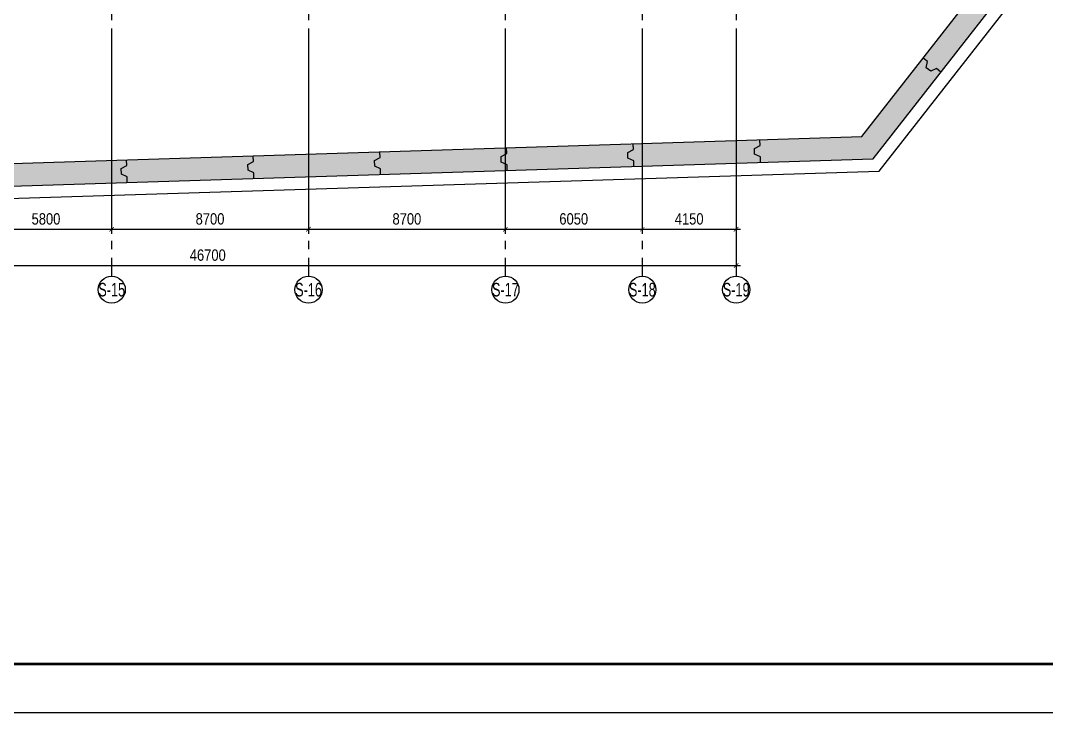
# Model space of a CAD drawing. Header units: millimetres. Extents: x -1534340 to 1713810, y -1348191 to 1114081.
# Drawn here: x 741756 to 787098, y -532110 to -501530 of the extents above; entities that cross this region are included whole.
import ezdxf
from ezdxf.enums import TextEntityAlignment as Align
from ezdxf.xclip import XClip

# ---------------------------------------------------------------- set-up
doc = ezdxf.new("R2010")
doc.units = ezdxf.units.MM
doc.header["$LTSCALE"] = 100
doc.header["$XCLIPFRAME"] = 0
doc.header["$PDMODE"] = 32
doc.header["$PDSIZE"] = 2.5
doc.linetypes.add('CENTER2', pattern=[1.125, 0.75, -0.125, 0.125, -0.125])
doc.linetypes.add('Xref_ST_MBDV Cot vach 30.7.2022$0$DASHDOT', pattern=[1, 0.5, -0.25, 0, -0.25])
for name, color, linetype in [('ccu11-Dim', 8, 'Continuous'), ('ccu12-Truc', 13, 'CENTER2'), ('KT-Dim', 8, 'Continuous'), ('Xref_ST_MBDV Cot vach 30.7.2022$0$Xref_ST_MBDV Cot vach 30.7.2022|Xref_ST_MBDV Cot vach 30.7.2022|Xref_ST_MBDV Cot vach 30.7.2022|Xref_ST_MBDV Cot vach 30.7.2022|A-CORE-OTLN', 2, 'Continuous'), ('Xref_ST_MBDV Cot vach 30.7.2022$0$Xref_ST_MBDV Cot vach 30.7.2022|Xref_ST_MBDV Cot vach 30.7.2022|Xref_ST_MBDV Cot vach 30.7.2022|Xref_ST_MBDV Cot vach 30.7.2022|A-WALL-PATT', 251, 'Continuous'), ('Xref_ST_MBDV Cot vach 30.7.2022$0$Xref_ST_MBDV Cot vach 30.7.2022|Xref_ST_MBDV Cot vach 30.7.2022|Xref_ST_MBDV Cot vach 30.7.2022|Xref_ST_MBDV Cot vach 30.7.2022|ccu12-Thay', 7, 'Continuous'), ('Xref_ST_MBDV Cot vach 30.7.2022$0$Xref_ST_MBDV Cot vach 30.7.2022|Xref_ST_MBDV Cot vach 30.7.2022|Xref_ST_MBDV Cot vach 30.7.2022|Xref_ST_MBDV Cot vach 30.7.2022|Site_plot line', 1, 'Xref_ST_MBDV Cot vach 30.7.2022$0$DASHDOT'), ('Xref_ST_MBDV Cot vach 30.7.2022|Xref_ST_MBDV Cot vach 30.7.2022|Xref_ST_MBDV Cot vach 30.7.2022|Xref_ST_MBDV Cot vach 30.7.2022|A-GRID-SYM', 50, 'Continuous')]:
    doc.layers.add(name, color=color, linetype=linetype)
doc.layers.add('KT-Net thay', color=7, linetype='Continuous', lineweight=15)
doc.styles.add('Arial Narrow', font='ARIALN.TTF')
doc.styles.add('HBA-Text', font='GOTHIC.TTF')
doc.dimstyles.new('ccu12-200', dxfattribs={"dimscale": 200, "dimtxt": 2.5, "dimasz": 1, "dimexe": 1, "dimexo": 2, "dimgap": 1, "dimtad": 1, "dimdec": 0, "dimrnd": 5, "dimdsep": 46, "dimtxsty": 'Arial Narrow', "dimblk": 'ARCHTICK', "dimcen": -1, "dimdle": 1, "dimclrd": 256, "dimclre": 256, "dimclrt": 3, "dimadec": 0, "dimazin": 2, "dimtfac": 0.1, "dimtdec": 0, "dimtmove": 0, "dimatfit": 1, "dimldrblk": 'ARCHTICK', "dimfxl": 1, "dimtvp": 0.833333, "dimtolj": 1, "dimtzin": 12, "dimarcsym": 0})

# ---------------------------------------------------------------- blocks, each defined once
blk = doc.blocks.new('Khung ten_A1', base_point=(-3406704, 253379))
at = {"layer": 'Defpoints', "color": 1}
blk.add_lwpolyline([(84100, 0), (84100, 59471), (0, 59471), (0, 0)], close=True, dxfattribs=at)
at = {"layer": 'KT-Net thay', "const_width": 60}
blk.add_lwpolyline([(2700, 1071), (83100, 1071), (83100, 58471), (2700, 58471)], close=True, dxfattribs=at)
blk = doc.blocks.new('Xref_ST_MBDV Cot vach 30.7.2022$0$Tuong Vay01-flat-1')
at = {"layer": 'Xref_ST_MBDV Cot vach 30.7.2022$0$Xref_ST_MBDV Cot vach 30.7.2022|Xref_ST_MBDV Cot vach 30.7.2022|Xref_ST_MBDV Cot vach 30.7.2022|Xref_ST_MBDV Cot vach 30.7.2022|A-WALL-PATT'}
h = blk.add_hatch(dxfattribs=at)
h.set_pattern_fill('ACET-2D-VATLIEU04', color=256, scale=50, pattern_type=2)
h.set_pattern_definition([(50, (-11139561.84, -1407213.45), (-225.902474, 189.5546825), [37.5, -412.5]), (355, (-11139561.84, -1407213.45), (32.127212, 367.215716), [30, -330]), (100.4514, (-11139531.95, -1407216.06), (-341.231527, -62.944187), [31.870095, -350.571056]), (46.1842, (-11139561.84, -1407113.45), (-319.180497, 306.252097), [56.25, -618.75]), (96.6356, (-11139517.37, -1407120.34), (-516.995922, -60.144022), [47.805144, -525.8565]), (351.1842, (-11139561.84, -1407113.45), (84.740774, 546.39543), [45, -495]), (21, (-11139511.84, -1407138.45), (-105.680822, 275.3079534), [37.5, -412.5]), (326, (-11139511.84, -1407138.45), (206.128805, 305.59852), [30, -330]), (71.4514, (-11139486.97, -1407155.22), (-328.963765, 110.380101), [31.870095, -350.571056]), (37.5, (-11139561.84, -1407213.45), (-78.1345294, 101.8269012), [0, -326, 0, -335, 0, -331.25]), (7.5, (-11139561.84, -1407213.45), (-23.2793464, 176.824191), [0, -191, 0, -318.5, 0, -126.25]), (327.5, (-11139673.34, -1407213.45), (71.9444175, 112.9301145), [0, -125, 0, -390, 0, -517.5000003]), (317.5, (-11139723.34, -1407213.45), (158.0205496, 172.449169), [0, -162.5, 0, -259, 0, -367.5]), (45, (-11139561.84, -1407213.45), (-150.260191, 150.260191), []), (45, (-11139561.84, -1407152.2), (-150.260191, 150.260191), [])])
h.paths.add_polyline_path([(-82665, -118500), (-81837, -121132), (-80903, -123728), (-79863, -126284), (-78720, -128795), (-77475, -131258), (-76131, -133667), (-74689, -136020), (-73153, -138312), (-71525, -140539), (-69807, -142699), (-68002, -144786), (-66114, -146798), (-64145, -148731), (-62100, -150582), (-59980, -152349), (-57790, -154027), (-55533, -155614), (-53213, -157109), (-50835, -158507), (-48401, -159807), (-45916, -161007), (-43385, -162104), (-40811, -163097), (-38198, -163985), (-35551, -164765), (-32875, -165436), (-30174, -165998), (-27451, -166448), (-24702, -166789), (-4397, -168938), (36420, -167648), (41836, -160719), (12445, -24368), (8473, -9249), (-4719, -5521), (-10557, -9947), (-34021, -27848), (-39777, -32009), (-41249, -35294), (-45787, -38574), (-49368, -38942), (-57644, -44924), (-59845, -46601), (-61969, -48362), (-64020, -50208), (-65993, -52137), (-67887, -54144), (-69696, -56226), (-71420, -58381), (-73054, -60604), (-74596, -62892), (-76043, -65242), (-77394, -67648), (-78645, -70107), (-79794, -72615), (-80841, -75168), (-81782, -77762), (-82617, -80392), (-83343, -83054), (-83961, -85743), (-84468, -88455), (-84865, -91186), (-85149, -93930), (-85321, -96684), (-85381, -99530), (-85329, -102201), (-85163, -104955), (-84886, -107701), (-84496, -110432), (-83996, -113146), (-83385, -115836)], flags=16)
h.paths.add_polyline_path([(-83625, -118781), (-82785, -121452), (-81837, -124086), (-80781, -126680), (-79621, -129228), (-78358, -131727), (-76994, -134172), (-75531, -136560), (-73973, -138886), (-72320, -141146), (-70577, -143337), (-68746, -145455), (-66829, -147497), (-64832, -149459), (-62755, -151337), (-60604, -153130), (-58382, -154833), (-56092, -156444), (-53738, -157960), (-51324, -159379), (-48854, -160699), (-46333, -161916), (-43764, -163030), (-41151, -164038), (-38500, -164938), (-35814, -165730), (-33098, -166411), (-30357, -166981), (-27595, -167438), (-24816, -167783), (-4434, -169940), (36920, -168633), (42913, -160966), (13418, -24135), (9295, -8442), (-4926, -4424), (-11163, -9151), (-34617, -27045), (-40580, -31355), (-42052, -34640), (-46156, -37607), (-49737, -37975), (-58240, -44121), (-60467, -45819), (-62623, -47605), (-64704, -49479), (-66707, -51435), (-68628, -53472), (-70465, -55586), (-72214, -57772), (-73872, -60029), (-75437, -62350), (-76905, -64734), (-78276, -67176), (-79545, -69672), (-80712, -72217), (-81774, -74808), (-82729, -77440), (-83576, -80109), (-84314, -82810), (-84940, -85539), (-85455, -88291), (-85857, -91062), (-86146, -93847), (-86321, -96642), (-86382, -99529), (-86328, -102241), (-86160, -105036), (-85879, -107821), (-85484, -110593), (-84976, -113347), (-84356, -116078)])
at = {"layer": 'Xref_ST_MBDV Cot vach 30.7.2022$0$Xref_ST_MBDV Cot vach 30.7.2022|Xref_ST_MBDV Cot vach 30.7.2022|Xref_ST_MBDV Cot vach 30.7.2022|Xref_ST_MBDV Cot vach 30.7.2022|A-CORE-OTLN', "color": 6}
for points in [[(-4434, -169940), (36920, -168633), (42913, -160966), (13418, -24135)], [(-4397, -168938), (36420, -167648), (41836, -160719), (12445, -24368)]]:
    blk.add_lwpolyline(points, dxfattribs=at)
at = {"layer": 'Xref_ST_MBDV Cot vach 30.7.2022$0$Xref_ST_MBDV Cot vach 30.7.2022|Xref_ST_MBDV Cot vach 30.7.2022|Xref_ST_MBDV Cot vach 30.7.2022|Xref_ST_MBDV Cot vach 30.7.2022|ccu12-Thay', "ltscale": 10}
for points in [[(39916, -164799), (39719, -164645), (39467, -164765), (39270, -164611), (39325, -164337), (39128, -164183)], [(20754, -169144), (20746, -168894), (20492, -168777), (20484, -168527), (20730, -168394), (20722, -168144)], [(26351, -168967), (26343, -168717), (26089, -168600), (26081, -168350), (26327, -168217), (26319, -167967)], [(31948, -168790), (31940, -168540), (31686, -168423), (31678, -168173), (31924, -168040), (31917, -167791)], [(9559, -169498), (9551, -169248), (9297, -169131), (9289, -168881), (9536, -168748), (9528, -168498)], [(15156, -169321), (15149, -169071), (14895, -168954), (14887, -168704), (15133, -168571), (15125, -168321)], [(3962, -169675), (3954, -169425), (3700, -169308), (3692, -169058), (3938, -168925), (3930, -168675)]]:
    blk.add_lwpolyline(points, dxfattribs=at)
at = {"layer": 'Xref_ST_MBDV Cot vach 30.7.2022$0$Xref_ST_MBDV Cot vach 30.7.2022|Xref_ST_MBDV Cot vach 30.7.2022|Xref_ST_MBDV Cot vach 30.7.2022|Xref_ST_MBDV Cot vach 30.7.2022|Site_plot line', "ltscale": 5000}
for p, q in [((37194, -169175), (43505, -161101)), ((-4454, -170491), (37194, -169175))]:
    blk.add_line(p, q, dxfattribs=at)
blk = doc.blocks.new('GRID-SYM-flat-73')
at = {"layer": 'Xref_ST_MBDV Cot vach 30.7.2022|Xref_ST_MBDV Cot vach 30.7.2022|Xref_ST_MBDV Cot vach 30.7.2022|Xref_ST_MBDV Cot vach 30.7.2022|A-GRID-SYM'}
blk.add_circle((0, 0, 0), 900, dxfattribs=at)
at = {"layer": 'Xref_ST_MBDV Cot vach 30.7.2022|Xref_ST_MBDV Cot vach 30.7.2022|Xref_ST_MBDV Cot vach 30.7.2022|Xref_ST_MBDV Cot vach 30.7.2022|A-GRID-SYM', "style": 'HBA-Text'}
blk.add_attdef('GRID', text='', height=900, rotation=359.63025, dxfattribs=at).set_placement((0, 0, 0), align=Align.MIDDLE_CENTER)
blk = doc.blocks.new('_ARCHTICK')
at = {"color": 0, "linetype": 'ByBlock', "const_width": 0.15}
blk.add_lwpolyline([(-0.5, -0.5), (0.5, 0.5)], dxfattribs=at)
blk = doc.blocks.new('*D1147')
at = {"layer": 'Defpoints', "color": 0, "transparency": 16777216}
for p in [(362499, -94047), (409199, -94047), (409199, -103941)]:
    blk.add_point(p, dxfattribs=at)
at = {"layer": 'KT-Dim', "lineweight": -2, "transparency": 16777216}
for p, q in [((362499, -94447), (362499, -104141)), ((409199, -94447), (409199, -104141)), ((362299, -103941), (409399, -103941))]:
    blk.add_line(p, q, dxfattribs=at)
at = {"layer": 'KT-Dim', "lineweight": -2, "transparency": 16777216, "xscale": 200, "yscale": 200, "zscale": 200, "rotation": 180}
blk.add_blockref('_ARCHTICK', (362499, -103941), dxfattribs=at)
at = {"layer": 'KT-Dim', "lineweight": -2, "transparency": 16777216, "xscale": 200, "yscale": 200, "zscale": 200}
blk.add_blockref('_ARCHTICK', (409199, -103941), dxfattribs=at)
at = {"layer": 'KT-Dim', "color": 3, "transparency": 16777216, "insert": (385849, -103485), "char_height": 500, "attachment_point": 5, "style": 'Arial Narrow'}
blk.add_mtext('\\A1;46700', dxfattribs=at)
blk = doc.blocks.new('*D1132')
at = {"layer": 'Defpoints', "color": 0, "transparency": 16777216}
for p in [(375799, -94047), (381599, -94047), (381599, -102341)]:
    blk.add_point(p, dxfattribs=at)
at = {"layer": 'KT-Dim', "lineweight": -2, "transparency": 16777216}
for p, q in [((375799, -94447), (375799, -102541)), ((381599, -94447), (381599, -102541)), ((375599, -102341), (381799, -102341))]:
    blk.add_line(p, q, dxfattribs=at)
at = {"layer": 'KT-Dim', "lineweight": -2, "transparency": 16777216, "xscale": 200, "yscale": 200, "zscale": 200, "rotation": 180}
blk.add_blockref('_ARCHTICK', (375799, -102341), dxfattribs=at)
at = {"layer": 'KT-Dim', "lineweight": -2, "transparency": 16777216, "xscale": 200, "yscale": 200, "zscale": 200}
blk.add_blockref('_ARCHTICK', (381599, -102341), dxfattribs=at)
at = {"layer": 'KT-Dim', "color": 3, "transparency": 16777216, "insert": (378699, -101885), "char_height": 500, "attachment_point": 5, "style": 'Arial Narrow'}
blk.add_mtext('\\A1;5800', dxfattribs=at)
blk = doc.blocks.new('*D1133')
at = {"layer": 'Defpoints', "color": 0, "transparency": 16777216}
for p in [(381599, -94047), (390299, -94047), (390299, -102341)]:
    blk.add_point(p, dxfattribs=at)
at = {"layer": 'KT-Dim', "lineweight": -2, "transparency": 16777216}
for p, q in [((381599, -94447), (381599, -102541)), ((390299, -94447), (390299, -102541)), ((381399, -102341), (390499, -102341))]:
    blk.add_line(p, q, dxfattribs=at)
at = {"layer": 'KT-Dim', "lineweight": -2, "transparency": 16777216, "xscale": 200, "yscale": 200, "zscale": 200, "rotation": 180}
blk.add_blockref('_ARCHTICK', (381599, -102341), dxfattribs=at)
at = {"layer": 'KT-Dim', "lineweight": -2, "transparency": 16777216, "xscale": 200, "yscale": 200, "zscale": 200}
blk.add_blockref('_ARCHTICK', (390299, -102341), dxfattribs=at)
at = {"layer": 'KT-Dim', "color": 3, "transparency": 16777216, "insert": (385949, -101885), "char_height": 500, "attachment_point": 5, "style": 'Arial Narrow'}
blk.add_mtext('\\A1;8700', dxfattribs=at)
blk = doc.blocks.new('*D1134')
at = {"layer": 'Defpoints', "color": 0, "transparency": 16777216}
for p in [(390299, -94047), (398999, -94047), (398999, -102341)]:
    blk.add_point(p, dxfattribs=at)
at = {"layer": 'KT-Dim', "lineweight": -2, "transparency": 16777216}
for p, q in [((390299, -94447), (390299, -102541)), ((398999, -94447), (398999, -102541)), ((390099, -102341), (399199, -102341))]:
    blk.add_line(p, q, dxfattribs=at)
at = {"layer": 'KT-Dim', "lineweight": -2, "transparency": 16777216, "xscale": 200, "yscale": 200, "zscale": 200, "rotation": 180}
blk.add_blockref('_ARCHTICK', (390299, -102341), dxfattribs=at)
at = {"layer": 'KT-Dim', "lineweight": -2, "transparency": 16777216, "xscale": 200, "yscale": 200, "zscale": 200}
blk.add_blockref('_ARCHTICK', (398999, -102341), dxfattribs=at)
at = {"layer": 'KT-Dim', "color": 3, "transparency": 16777216, "insert": (394649, -101885), "char_height": 500, "attachment_point": 5, "style": 'Arial Narrow'}
blk.add_mtext('\\A1;8700', dxfattribs=at)
blk = doc.blocks.new('*D1135')
at = {"layer": 'Defpoints', "color": 0, "transparency": 16777216}
for p in [(398999, -94047), (405049, -94095), (405049, -102341)]:
    blk.add_point(p, dxfattribs=at)
at = {"layer": 'KT-Dim', "lineweight": -2, "transparency": 16777216}
for p, q in [((398999, -94447), (398999, -102541)), ((405049, -94495), (405049, -102541)), ((398799, -102341), (405249, -102341))]:
    blk.add_line(p, q, dxfattribs=at)
at = {"layer": 'KT-Dim', "lineweight": -2, "transparency": 16777216, "xscale": 200, "yscale": 200, "zscale": 200, "rotation": 180}
blk.add_blockref('_ARCHTICK', (398999, -102341), dxfattribs=at)
at = {"layer": 'KT-Dim', "lineweight": -2, "transparency": 16777216, "xscale": 200, "yscale": 200, "zscale": 200}
blk.add_blockref('_ARCHTICK', (405049, -102341), dxfattribs=at)
at = {"layer": 'KT-Dim', "color": 3, "transparency": 16777216, "insert": (402024, -101885), "char_height": 500, "attachment_point": 5, "style": 'Arial Narrow'}
blk.add_mtext('\\A1;6050', dxfattribs=at)
blk = doc.blocks.new('*D1136')
at = {"layer": 'Defpoints', "color": 0, "transparency": 16777216}
for p in [(405049, -94095), (409199, -94095), (409199, -102341)]:
    blk.add_point(p, dxfattribs=at)
at = {"layer": 'KT-Dim', "lineweight": -2, "transparency": 16777216}
for p, q in [((405049, -94495), (405049, -102541)), ((409199, -94495), (409199, -102541)), ((404849, -102341), (409399, -102341))]:
    blk.add_line(p, q, dxfattribs=at)
at = {"layer": 'KT-Dim', "lineweight": -2, "transparency": 16777216, "xscale": 200, "yscale": 200, "zscale": 200, "rotation": 180}
blk.add_blockref('_ARCHTICK', (405049, -102341), dxfattribs=at)
at = {"layer": 'KT-Dim', "lineweight": -2, "transparency": 16777216, "xscale": 200, "yscale": 200, "zscale": 200}
blk.add_blockref('_ARCHTICK', (409199, -102341), dxfattribs=at)
at = {"layer": 'KT-Dim', "color": 3, "transparency": 16777216, "insert": (407124, -101885), "char_height": 500, "attachment_point": 5, "style": 'Arial Narrow'}
blk.add_mtext('\\A1;4150', dxfattribs=at)
blk = doc.blocks.new('Grid-ST-flat-3')
at = {"layer": 'ccu12-Truc', "ltscale": 30}
for p, q in [((381599.4, -66474.8), (381599.4, -104409.6)), ((390299.4, -66474.8), (390299.4, -104409.6)), ((398999.4, -66474.8), (398999.4, -104409.6)), ((405049.4, -66474.8), (405049.4, -104409.6)), ((409199.4, -66474.8), (409199.4, -104409.6))]:
    blk.add_line(p, q, dxfattribs=at)
at = {"layer": 'KT-Dim'}
ref = blk.add_blockref('GRID-SYM-flat-73', (381604.2, -105009.6), dxfattribs=dict(at, xscale=0.6666666666666665, yscale=0.6666666666666665, zscale=0.6666666666666665, rotation=0.325197994598278))
ref.add_attrib('GRID', 'S-15', dxfattribs={"layer": 'Xref_ST_MBDV Cot vach 30.7.2022|Xref_ST_MBDV Cot vach 30.7.2022|Xref_ST_MBDV Cot vach 30.7.2022|Xref_ST_MBDV Cot vach 30.7.2022|A-GRID-SYM', "height": 600, "style": 'HBA-Text', "width": 0.7}).set_placement((381604.2, -105009.6, 0), align=Align.MIDDLE_CENTER)
ref = blk.add_blockref('GRID-SYM-flat-73', (390304.2, -105009.6), dxfattribs=dict(at, xscale=0.6666666666666665, yscale=0.6666666666666665, zscale=0.6666666666666665, rotation=0.325197994598278))
ref.add_attrib('GRID', 'S-16', dxfattribs={"layer": 'Xref_ST_MBDV Cot vach 30.7.2022|Xref_ST_MBDV Cot vach 30.7.2022|Xref_ST_MBDV Cot vach 30.7.2022|Xref_ST_MBDV Cot vach 30.7.2022|A-GRID-SYM', "height": 600, "style": 'HBA-Text', "width": 0.7}).set_placement((390304.2, -105009.6, 0), align=Align.MIDDLE_CENTER)
ref = blk.add_blockref('GRID-SYM-flat-73', (399004.2, -105009.6), dxfattribs=dict(at, xscale=0.6666666666666665, yscale=0.6666666666666665, zscale=0.6666666666666665, rotation=0.325197994598278))
ref.add_attrib('GRID', 'S-17', dxfattribs={"layer": 'Xref_ST_MBDV Cot vach 30.7.2022|Xref_ST_MBDV Cot vach 30.7.2022|Xref_ST_MBDV Cot vach 30.7.2022|Xref_ST_MBDV Cot vach 30.7.2022|A-GRID-SYM', "height": 600, "style": 'HBA-Text', "width": 0.7}).set_placement((399004.2, -105009.6, 0), align=Align.MIDDLE_CENTER)
ref = blk.add_blockref('GRID-SYM-flat-73', (405054.2, -105009.6), dxfattribs=dict(at, xscale=0.6666666666666665, yscale=0.6666666666666665, zscale=0.6666666666666665, rotation=0.325197994598278))
ref.add_attrib('GRID', 'S-18', dxfattribs={"layer": 'Xref_ST_MBDV Cot vach 30.7.2022|Xref_ST_MBDV Cot vach 30.7.2022|Xref_ST_MBDV Cot vach 30.7.2022|Xref_ST_MBDV Cot vach 30.7.2022|A-GRID-SYM', "height": 600, "style": 'HBA-Text', "width": 0.7}).set_placement((405054.2, -105009.6, 0), align=Align.MIDDLE_CENTER)
ref = blk.add_blockref('GRID-SYM-flat-73', (409204.2, -105009.6), dxfattribs=dict(at, xscale=0.6666666666666665, yscale=0.6666666666666665, zscale=0.6666666666666665, rotation=0.325197994598278))
ref.add_attrib('GRID', 'S-19', dxfattribs={"layer": 'Xref_ST_MBDV Cot vach 30.7.2022|Xref_ST_MBDV Cot vach 30.7.2022|Xref_ST_MBDV Cot vach 30.7.2022|Xref_ST_MBDV Cot vach 30.7.2022|A-GRID-SYM', "height": 600, "style": 'HBA-Text', "width": 0.7}).set_placement((409204.2, -105009.6, 0), align=Align.MIDDLE_CENTER)
for base, p1, p2, picture, middle in [((409199.4, -103940.5), (362499.4, -94047.1), (409199.4, -94047.1), '*D1147', (385849.4, -103485.2)), ((381599.4, -102340.5), (375799.4, -94047.1), (381599.4, -94047.1), '*D1132', (378699.4, -101885.2)), ((390299.4, -102340.5), (381599.4, -94047.1), (390299.4, -94047.1), '*D1133', (385949.4, -101885.2)), ((398999.4, -102340.5), (390299.4, -94047.1), (398999.4, -94047.1), '*D1134', (394649.4, -101885.2)), ((405049.4, -102340.5), (398999.4, -94047.1), (405049.4, -94094.7), '*D1135', (402024.4, -101885.2)), ((409199.4, -102340.5), (405049.4, -94094.7), (409199.4, -94094.7), '*D1136', (407124.4, -101885.2))]:
    dim = blk.add_linear_dim(base=base, p1=p1, p2=p2, dimstyle='ccu12-200', dxfattribs=at)
    dim.commit()
    dim.dimension.update_dxf_attribs({"geometry": picture, "text_midpoint": middle})

msp = doc.modelspace()

# ---------------------------------------------------------------- block references
ref = msp.add_blockref('Xref_ST_MBDV Cot vach 30.7.2022$0$Tuong Vay01-flat-1', (742513.6, -339010.1))
XClip(ref).set_block_clipping_path([(-91541.6736345236, -190955.6682973447), (52438.3255017358, -76158.0499385341)])
msp.add_blockref('Grid-ST-flat-3', (364182, -408415.1))
at = {"layer": 'ccu11-Dim', "xscale": 2.000000000621877, "yscale": 2.000000000621877, "zscale": 2.000000000621877}
msp.add_blockref('Khung ten_A1', (-6167836.4, -25350.7), dxfattribs=at)

doc.saveas('drawing.dxf')
